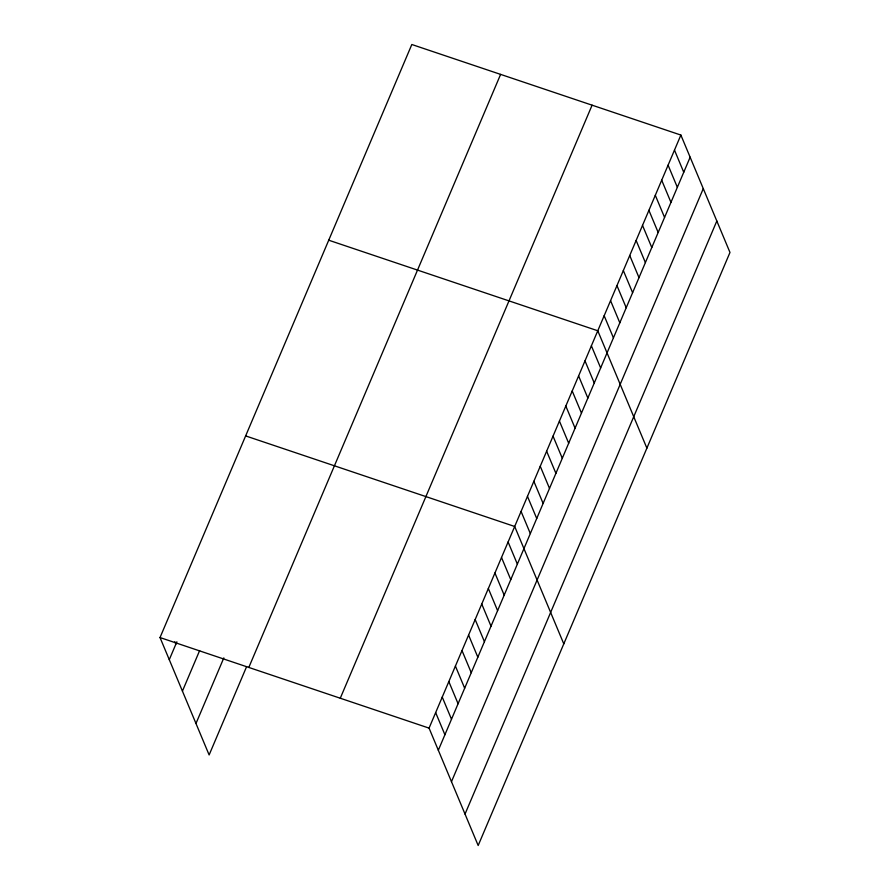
<?xml version="1.0" encoding="UTF-8"?>
<svg xmlns="http://www.w3.org/2000/svg" width="890" height="890" viewBox="0 0 890 890"><rect width="100%" height="100%" fill="white"/><g stroke="black" fill="none" stroke-linecap="round" stroke-linejoin="round"><path stroke-width="1.33" d="M246.608 666.643L209.128 754.943L160.022 637.552L411.825 44.5L680.872 135.058L729.978 252.448L478.175 845.5L429.069 728.12L680.872 135.058M169.278 659.69L176.876 641.79M182.428 691.118L199.649 650.557M195.978 723.503L223.835 657.888M248.811 667.444L500.614 74.382M340.28 698.227L592.095 105.176M438.325 750.248L690.139 157.196M451.475 781.687L703.278 188.624M465.025 814.072L716.828 221.009M328.733 240.211L597.78 330.769L646.885 448.148M245.64 435.911L514.687 526.48L563.782 643.859M160.022 637.552L429.069 728.12M674.486 150.11L683.743 172.248M668.09 165.173L677.346 187.301M661.704 180.225L670.96 202.364M655.307 195.277L664.563 217.416M648.91 210.329L658.177 232.468M642.524 225.393L651.78 247.52M636.127 240.445L645.395 262.583M629.742 255.497L638.998 277.636M623.345 270.549L632.601 292.688M616.959 285.601L626.215 307.74M610.562 300.664L619.818 322.792M604.165 315.716L613.433 337.855M591.383 345.821L600.65 367.959M584.997 360.873L594.253 383.012M578.6 375.936L587.867 398.064M572.214 390.988L581.47 413.127M565.817 406.04L575.073 428.179M559.421 421.092L568.688 443.231M553.035 436.145L562.291 458.283M546.638 451.208L555.905 473.335M540.252 466.26L549.508 488.399M533.855 481.312L543.123 503.451M527.47 496.364L536.726 518.503M521.073 511.427L530.329 533.555M508.101 541.988L517.357 564.126M501.515 557.496L510.771 579.635M494.929 573.004L504.185 595.143M488.343 588.524L497.599 610.651M481.757 604.032L491.013 626.171M475.171 619.54L484.427 641.679M468.585 635.048L477.841 657.187M461.999 650.557L471.255 672.695M455.413 666.076L464.669 688.204M448.827 681.584L458.083 703.723M442.241 697.093L451.497 719.231M435.655 712.601L444.911 734.74M174.84 641.723L175.864 644.182"/></g></svg>
